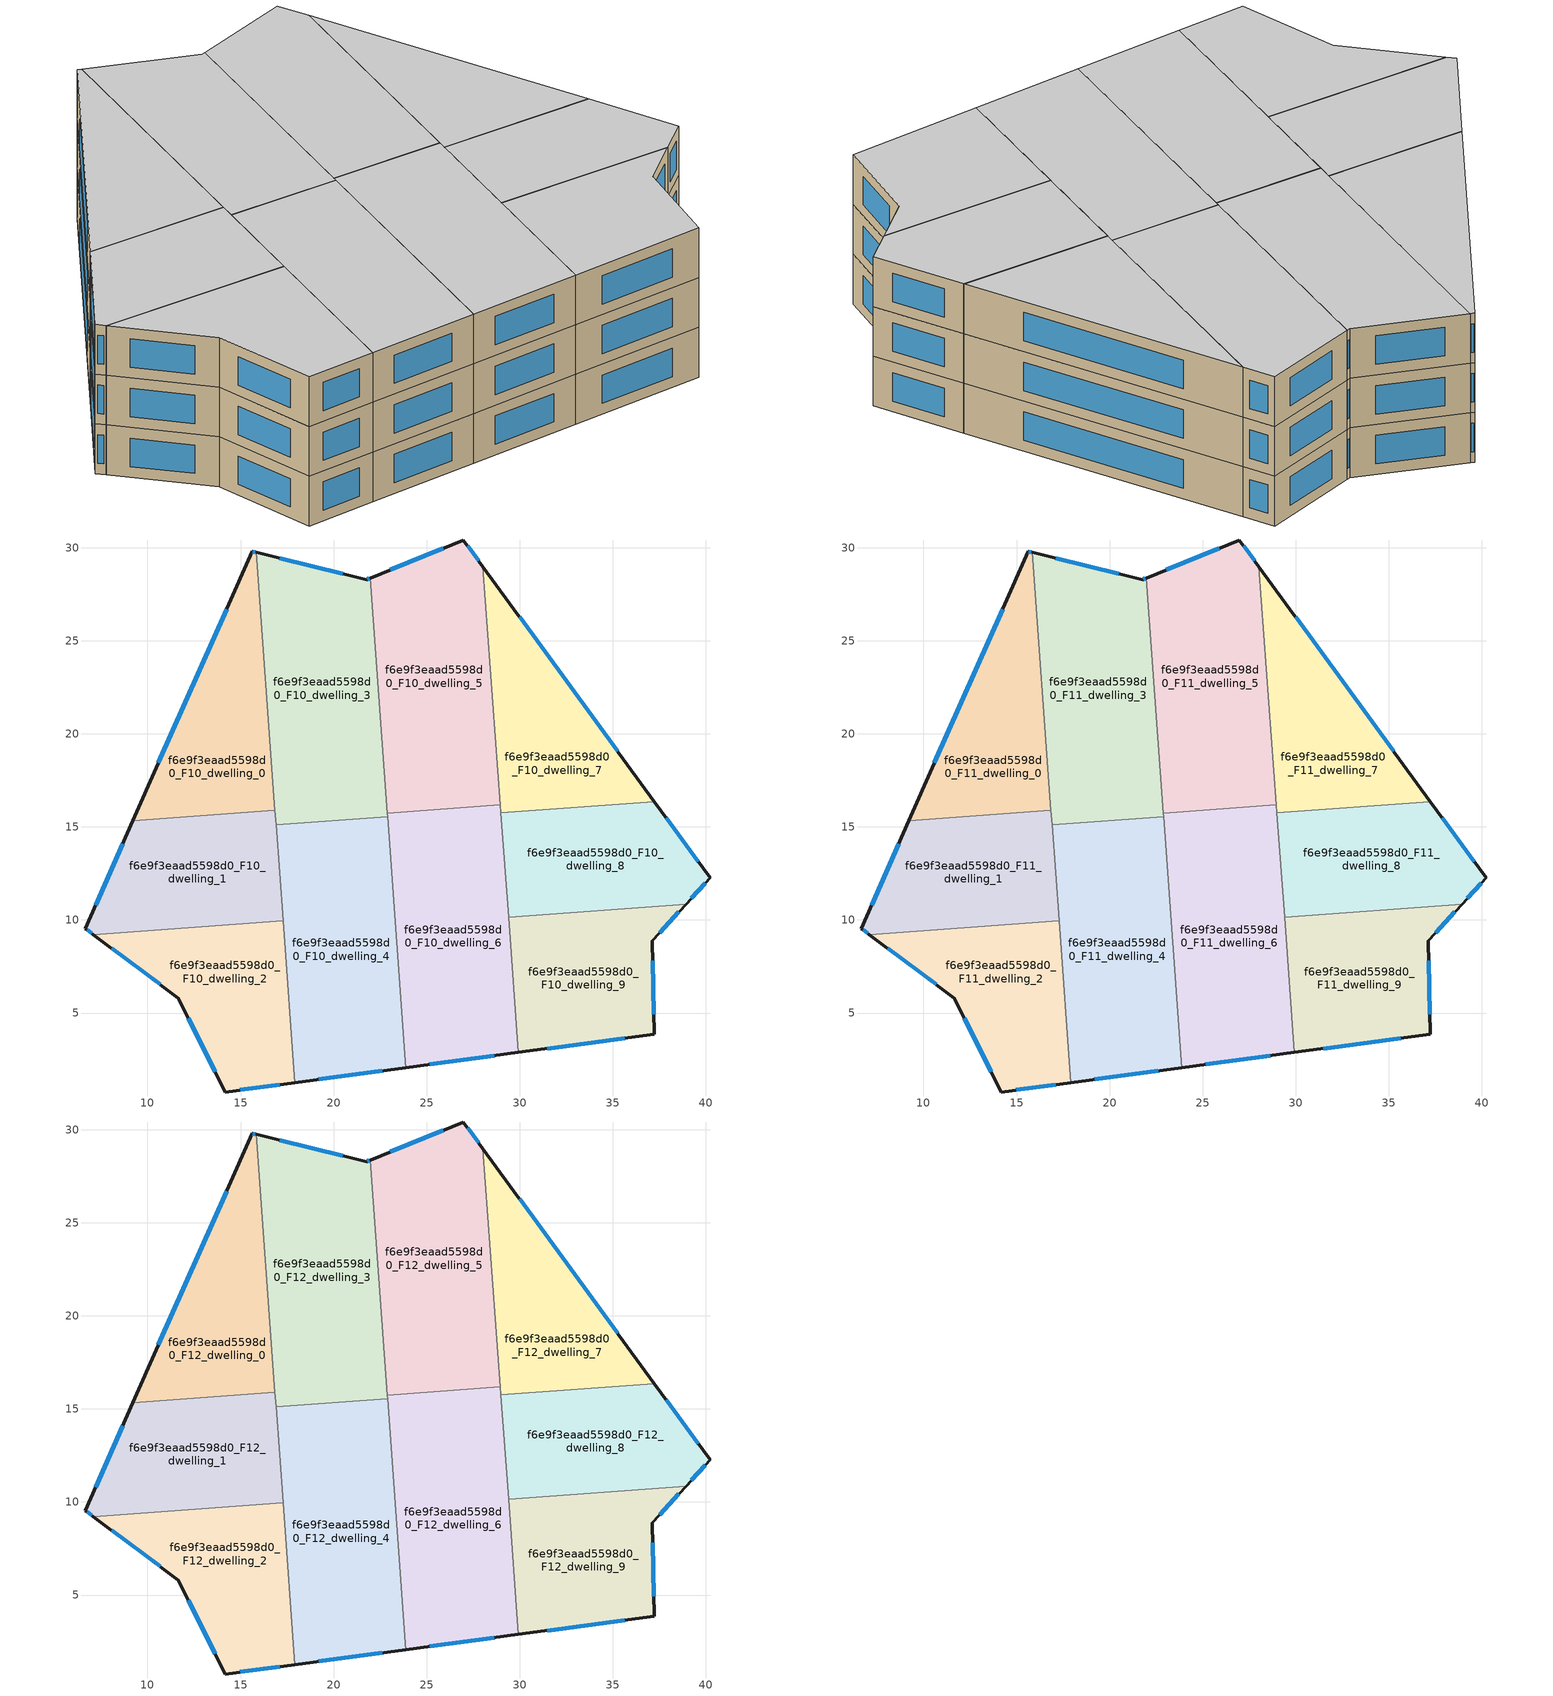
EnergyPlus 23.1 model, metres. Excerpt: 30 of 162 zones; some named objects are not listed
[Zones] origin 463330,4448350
f6e9f3eaad5598d0_F10_dwelling_0
 floor to f6e9f3eaad5598d0_F9_dwelling_0 (EU_floor_Construction): 15.84,29.75 16.85,15.9 9.22,15.34 15.62,29.81 z30
 wall outside (EU_wall_Construction): 15.84,29.75 15.62,29.81 9.22,15.34 z30:33
 wall to f6e9f3eaad5598d0_F10_dwelling_1 (EU_wall_Construction): 9.22,15.34 16.85,15.9 z30:33
 wall to f6e9f3eaad5598d0_F10_dwelling_3 (EU_wall_Construction): 16.85,15.9 15.84,29.75 z30:33
 window (EU_Window_Construction): 15.79,29.77 15.67,29.8 / 14.25,26.71 10.59,18.44 z30.64:32.36
f6e9f3eaad5598d0_F10_dwelling_1
 floor to f6e9f3eaad5598d0_F9_dwelling_1 (EU_floor_Construction): 16.85,15.9 17.28,9.96 7.1,9.21 6.66,9.54 9.22,15.34 z30
 wall outside (EU_wall_Construction): 9.22,15.34 6.66,9.54 7.1,9.21 z30:33
 wall to f6e9f3eaad5598d0_F10_dwelling_2 (EU_wall_Construction): 7.1,9.21 17.28,9.96 z30:33
 wall to f6e9f3eaad5598d0_F10_dwelling_4 (EU_wall_Construction): 17.28,9.96 16.91,15.11 z30:33
 wall to f6e9f3eaad5598d0_F10_dwelling_3 (EU_wall_Construction): 16.91,15.11 16.85,15.9 z30:33
 window (EU_Window_Construction): 8.67,14.1 7.21,10.78 / 6.75,9.47 7,9.28 z30.64:32.36
f6e9f3eaad5598d0_F10_dwelling_2
 floor to f6e9f3eaad5598d0_F9_dwelling_2 (EU_floor_Construction): 17.28,9.96 17.92,1.26 14.17,0.76 11.66,5.81 7.1,9.21 z30
 wall outside (EU_wall_Construction): 7.1,9.21 11.66,5.81 14.17,0.76 17.92,1.26 z30:33
 wall to f6e9f3eaad5598d0_F10_dwelling_4 (EU_wall_Construction): 17.92,1.26 17.29,9.96 z30:33
 window (EU_Window_Construction): 8.07,8.48 10.69,6.54 / 14.98,0.87 17.12,1.15 / 12.2,4.73 13.64,1.84 z30.64:32.36
f6e9f3eaad5598d0_F10_dwelling_3
 floor to f6e9f3eaad5598d0_F9_dwelling_3 (EU_floor_Construction): 21.96,28.37 22.9,15.55 16.91,15.11 15.84,29.75 21.78,28.29 z30
 wall outside (EU_wall_Construction): 21.96,28.37 21.78,28.29 15.84,29.75 z30:33
 wall to f6e9f3eaad5598d0_F10_dwelling_4 (EU_wall_Construction): 16.91,15.11 22.9,15.55 z30:33
 wall to f6e9f3eaad5598d0_F10_dwelling_5 (EU_wall_Construction): 22.89,15.74 21.96,28.37 z30:33
 wall to f6e9f3eaad5598d0_F10_dwelling_6 (EU_wall_Construction): 22.9,15.55 22.89,15.74 z30:33
 window (EU_Window_Construction): 20.5,28.6 17.11,29.44 / 21.92,28.35 21.82,28.31 z30.64:32.36
f6e9f3eaad5598d0_F10_dwelling_4
 floor to f6e9f3eaad5598d0_F9_dwelling_4 (EU_floor_Construction): 22.9,15.55 23.89,2.07 17.92,1.26 16.91,15.11 z30
 wall outside (EU_wall_Construction): 17.92,1.26 23.89,2.07 z30:33
 wall to f6e9f3eaad5598d0_F10_dwelling_6 (EU_wall_Construction): 23.89,2.07 22.9,15.55 z30:33
 window (EU_Window_Construction): 19.2,1.43 22.61,1.89 z30.64:32.36
f6e9f3eaad5598d0_F10_dwelling_5
 floor to f6e9f3eaad5598d0_F9_dwelling_5 (EU_floor_Construction): 28.02,28.99 28.96,16.18 22.89,15.74 21.96,28.37 26.98,30.42 z30
 wall outside (EU_wall_Construction): 28.02,28.99 26.98,30.42 21.96,28.37 z30:33
 wall to f6e9f3eaad5598d0_F10_dwelling_6 (EU_wall_Construction): 22.89,15.74 28.96,16.18 z30:33
 wall to f6e9f3eaad5598d0_F10_dwelling_7 (EU_wall_Construction): 28.96,16.18 28.02,28.99 z30:33
 window (EU_Window_Construction): 25.9,29.98 23.04,28.81 / 27.8,29.29 27.2,30.11 z30.64:32.36
f6e9f3eaad5598d0_F10_dwelling_6
 floor to f6e9f3eaad5598d0_F9_dwelling_6 (EU_floor_Construction): 28.96,16.18 29.93,2.88 23.89,2.07 22.89,15.74 z30
 wall outside (EU_wall_Construction): 23.89,2.07 29.93,2.88 z30:33
 wall to f6e9f3eaad5598d0_F10_dwelling_9 (EU_wall_Construction): 29.93,2.88 29.4,10.16 z30:33
 wall to f6e9f3eaad5598d0_F10_dwelling_8 (EU_wall_Construction): 29.4,10.16 28.99,15.76 z30:33
 wall to f6e9f3eaad5598d0_F10_dwelling_7 (EU_wall_Construction): 28.99,15.76 28.96,16.18 z30:33
 window (EU_Window_Construction): 25.18,2.24 28.64,2.71 z30.64:32.36
f6e9f3eaad5598d0_F10_dwelling_7
 floor to f6e9f3eaad5598d0_F9_dwelling_7 (EU_floor_Construction): 28.02,28.99 37.24,16.36 28.99,15.76 z30
 wall outside (EU_wall_Construction): 37.24,16.36 28.02,28.99 z30:33
 wall to f6e9f3eaad5598d0_F10_dwelling_8 (EU_wall_Construction): 28.99,15.76 37.24,16.36 z30:33
 window (EU_Window_Construction): 35.27,19.07 30,26.28 z30.64:32.36
f6e9f3eaad5598d0_F10_dwelling_8
 floor to f6e9f3eaad5598d0_F9_dwelling_8 (EU_floor_Construction): 37.24,16.36 40.24,12.26 38.94,10.85 29.4,10.16 28.99,15.76 z30
 wall outside (EU_wall_Construction): 38.94,10.85 40.24,12.26 37.24,16.36 z30:33
 wall to f6e9f3eaad5598d0_F10_dwelling_9 (EU_wall_Construction): 29.4,10.16 38.94,10.85 z30:33
 window (EU_Window_Construction): 39.6,13.14 37.89,15.48 / 39.22,11.16 39.96,11.96 z30.64:32.36
f6e9f3eaad5598d0_F10_dwelling_9
 floor to f6e9f3eaad5598d0_F9_dwelling_9 (EU_floor_Construction): 38.94,10.85 37.13,8.88 37.22,3.86 29.93,2.88 29.4,10.16 z30
 wall outside (EU_wall_Construction): 29.93,2.88 37.22,3.86 37.13,8.88 38.94,10.85 z30:33
 window (EU_Window_Construction): 37.52,9.3 38.56,10.43 / 37.2,4.94 37.15,7.81 / 31.49,3.09 35.66,3.65 z30.64:32.36
f6e9f3eaad5598d0_F11_dwelling_0
 floor to f6e9f3eaad5598d0_F10_dwelling_0 (EU_floor_Construction): 15.84,29.75 16.85,15.9 9.22,15.34 15.62,29.81 z33
 wall outside (EU_wall_Construction): 15.84,29.75 15.62,29.81 9.22,15.34 z33:36
 wall to f6e9f3eaad5598d0_F11_dwelling_1 (EU_wall_Construction): 9.22,15.34 16.85,15.9 z33:36
 wall to f6e9f3eaad5598d0_F11_dwelling_3 (EU_wall_Construction): 16.85,15.9 15.84,29.75 z33:36
 window (EU_Window_Construction): 15.79,29.77 15.67,29.8 / 14.25,26.71 10.59,18.44 z33.64:35.36
f6e9f3eaad5598d0_F11_dwelling_1
 floor to f6e9f3eaad5598d0_F10_dwelling_1 (EU_floor_Construction): 16.85,15.9 17.28,9.96 7.1,9.21 6.66,9.54 9.22,15.34 z33
 wall outside (EU_wall_Construction): 9.22,15.34 6.66,9.54 7.1,9.21 z33:36
 wall to f6e9f3eaad5598d0_F11_dwelling_2 (EU_wall_Construction): 7.1,9.21 17.28,9.96 z33:36
 wall to f6e9f3eaad5598d0_F11_dwelling_4 (EU_wall_Construction): 17.28,9.96 16.91,15.11 z33:36
 wall to f6e9f3eaad5598d0_F11_dwelling_3 (EU_wall_Construction): 16.91,15.11 16.85,15.9 z33:36
 window (EU_Window_Construction): 8.67,14.1 7.21,10.78 / 6.75,9.47 7,9.28 z33.64:35.36
f6e9f3eaad5598d0_F11_dwelling_2
 floor to f6e9f3eaad5598d0_F10_dwelling_2 (EU_floor_Construction): 17.28,9.96 17.92,1.26 14.17,0.76 11.66,5.81 7.1,9.21 z33
 wall outside (EU_wall_Construction): 7.1,9.21 11.66,5.81 14.17,0.76 17.92,1.26 z33:36
 wall to f6e9f3eaad5598d0_F11_dwelling_4 (EU_wall_Construction): 17.92,1.26 17.29,9.96 z33:36
 window (EU_Window_Construction): 8.07,8.48 10.69,6.54 / 14.98,0.87 17.12,1.15 / 12.2,4.73 13.64,1.84 z33.64:35.36
f6e9f3eaad5598d0_F11_dwelling_3
 floor to f6e9f3eaad5598d0_F10_dwelling_3 (EU_floor_Construction): 21.96,28.37 22.9,15.55 16.91,15.11 15.84,29.75 21.78,28.29 z33
 wall outside (EU_wall_Construction): 21.96,28.37 21.78,28.29 15.84,29.75 z33:36
 wall to f6e9f3eaad5598d0_F11_dwelling_4 (EU_wall_Construction): 16.91,15.11 22.9,15.55 z33:36
 wall to f6e9f3eaad5598d0_F11_dwelling_5 (EU_wall_Construction): 22.89,15.74 21.96,28.37 z33:36
 wall to f6e9f3eaad5598d0_F11_dwelling_6 (EU_wall_Construction): 22.9,15.55 22.89,15.74 z33:36
 window (EU_Window_Construction): 20.5,28.6 17.11,29.44 / 21.92,28.35 21.82,28.31 z33.64:35.36
f6e9f3eaad5598d0_F11_dwelling_4
 floor to f6e9f3eaad5598d0_F10_dwelling_4 (EU_floor_Construction): 22.9,15.55 23.89,2.07 17.92,1.26 16.91,15.11 z33
 wall outside (EU_wall_Construction): 17.92,1.26 23.89,2.07 z33:36
 wall to f6e9f3eaad5598d0_F11_dwelling_6 (EU_wall_Construction): 23.89,2.07 22.9,15.55 z33:36
 window (EU_Window_Construction): 19.2,1.43 22.61,1.89 z33.64:35.36
f6e9f3eaad5598d0_F11_dwelling_5
 floor to f6e9f3eaad5598d0_F10_dwelling_5 (EU_floor_Construction): 28.02,28.99 28.96,16.18 22.89,15.74 21.96,28.37 26.98,30.42 z33
 wall outside (EU_wall_Construction): 28.02,28.99 26.98,30.42 21.96,28.37 z33:36
 wall to f6e9f3eaad5598d0_F11_dwelling_6 (EU_wall_Construction): 22.89,15.74 28.96,16.18 z33:36
 wall to f6e9f3eaad5598d0_F11_dwelling_7 (EU_wall_Construction): 28.96,16.18 28.02,28.99 z33:36
 window (EU_Window_Construction): 25.9,29.98 23.04,28.81 / 27.8,29.29 27.2,30.11 z33.64:35.36
f6e9f3eaad5598d0_F11_dwelling_6
 floor to f6e9f3eaad5598d0_F10_dwelling_6 (EU_floor_Construction): 28.96,16.18 29.93,2.88 23.89,2.07 22.89,15.74 z33
 wall outside (EU_wall_Construction): 23.89,2.07 29.93,2.88 z33:36
 wall to f6e9f3eaad5598d0_F11_dwelling_9 (EU_wall_Construction): 29.93,2.88 29.4,10.16 z33:36
 wall to f6e9f3eaad5598d0_F11_dwelling_8 (EU_wall_Construction): 29.4,10.16 28.99,15.76 z33:36
 wall to f6e9f3eaad5598d0_F11_dwelling_7 (EU_wall_Construction): 28.99,15.76 28.96,16.18 z33:36
 window (EU_Window_Construction): 25.18,2.24 28.64,2.71 z33.64:35.36
f6e9f3eaad5598d0_F11_dwelling_7
 floor to f6e9f3eaad5598d0_F10_dwelling_7 (EU_floor_Construction): 28.02,28.99 37.24,16.36 28.99,15.76 z33
 wall outside (EU_wall_Construction): 37.24,16.36 28.02,28.99 z33:36
 wall to f6e9f3eaad5598d0_F11_dwelling_8 (EU_wall_Construction): 28.99,15.76 37.24,16.36 z33:36
 window (EU_Window_Construction): 35.27,19.07 30,26.28 z33.64:35.36
f6e9f3eaad5598d0_F11_dwelling_8
 floor to f6e9f3eaad5598d0_F10_dwelling_8 (EU_floor_Construction): 37.24,16.36 40.24,12.26 38.94,10.85 29.4,10.16 28.99,15.76 z33
 wall outside (EU_wall_Construction): 38.94,10.85 40.24,12.26 37.24,16.36 z33:36
 wall to f6e9f3eaad5598d0_F11_dwelling_9 (EU_wall_Construction): 29.4,10.16 38.94,10.85 z33:36
 window (EU_Window_Construction): 39.6,13.14 37.89,15.48 / 39.22,11.16 39.96,11.96 z33.64:35.36
f6e9f3eaad5598d0_F11_dwelling_9
 floor to f6e9f3eaad5598d0_F10_dwelling_9 (EU_floor_Construction): 38.94,10.85 37.13,8.88 37.22,3.86 29.93,2.88 29.4,10.16 z33
 wall outside (EU_wall_Construction): 29.93,2.88 37.22,3.86 37.13,8.88 38.94,10.85 z33:36
 window (EU_Window_Construction): 37.52,9.3 38.56,10.43 / 37.2,4.94 37.15,7.81 / 31.49,3.09 35.66,3.65 z33.64:35.36
f6e9f3eaad5598d0_F12_dwelling_0
 floor to f6e9f3eaad5598d0_F11_dwelling_0 (EU_floor_Construction): 15.84,29.75 16.85,15.9 9.22,15.34 15.62,29.81 z36
 wall outside (EU_wall_Construction): 15.84,29.75 15.62,29.81 9.22,15.34 z36:39
 wall to f6e9f3eaad5598d0_F12_dwelling_1 (EU_wall_Construction): 9.22,15.34 16.85,15.9 z36:39
 wall to f6e9f3eaad5598d0_F12_dwelling_3 (EU_wall_Construction): 16.85,15.9 15.84,29.75 z36:39
 window (EU_Window_Construction): 15.79,29.77 15.67,29.8 / 14.25,26.71 10.59,18.44 z36.64:38.36
 ceiling to f6e9f3eaad5598d0_F13_dwelling_0 (EU_floor_Construction): 16.85,15.9 15.84,29.75 15.62,29.81 9.22,15.34 z39
f6e9f3eaad5598d0_F12_dwelling_1
 floor to f6e9f3eaad5598d0_F11_dwelling_1 (EU_floor_Construction): 16.85,15.9 17.28,9.96 7.1,9.21 6.66,9.54 9.22,15.34 z36
 wall outside (EU_wall_Construction): 9.22,15.34 6.66,9.54 7.1,9.21 z36:39
 wall to f6e9f3eaad5598d0_F12_dwelling_2 (EU_wall_Construction): 7.1,9.21 17.28,9.96 z36:39
 wall to f6e9f3eaad5598d0_F12_dwelling_4 (EU_wall_Construction): 17.28,9.96 16.91,15.11 z36:39
 wall to f6e9f3eaad5598d0_F12_dwelling_3 (EU_wall_Construction): 16.91,15.11 16.85,15.9 z36:39
 window (EU_Window_Construction): 8.67,14.1 7.21,10.78 / 6.75,9.47 7,9.28 z36.64:38.36
 ceiling to f6e9f3eaad5598d0_F13_dwelling_1 (EU_floor_Construction): 17.28,9.96 16.85,15.9 9.22,15.34 6.66,9.54 7.1,9.21 z39
f6e9f3eaad5598d0_F12_dwelling_2
 floor to f6e9f3eaad5598d0_F11_dwelling_2 (EU_floor_Construction): 17.28,9.96 17.92,1.26 14.17,0.76 11.66,5.81 7.1,9.21 z36
 wall outside (EU_wall_Construction): 7.1,9.21 11.66,5.81 14.17,0.76 17.92,1.26 z36:39
 wall to f6e9f3eaad5598d0_F12_dwelling_4 (EU_wall_Construction): 17.92,1.26 17.29,9.96 z36:39
 window (EU_Window_Construction): 8.07,8.48 10.69,6.54 / 14.98,0.87 17.12,1.15 / 12.2,4.73 13.64,1.84 z36.64:38.36
 ceiling to f6e9f3eaad5598d0_F13_dwelling_2 (EU_floor_Construction): 17.92,1.26 17.28,9.96 7.1,9.21 11.66,5.81 14.17,0.76 z39
f6e9f3eaad5598d0_F12_dwelling_3
 floor to f6e9f3eaad5598d0_F11_dwelling_3 (EU_floor_Construction): 21.96,28.37 22.9,15.55 16.91,15.11 15.84,29.75 21.78,28.29 z36
 wall outside (EU_wall_Construction): 21.96,28.37 21.78,28.29 15.84,29.75 z36:39
 wall to f6e9f3eaad5598d0_F12_dwelling_4 (EU_wall_Construction): 16.91,15.11 22.9,15.55 z36:39
 wall to f6e9f3eaad5598d0_F12_dwelling_5 (EU_wall_Construction): 22.89,15.74 21.96,28.37 z36:39
 wall to f6e9f3eaad5598d0_F12_dwelling_6 (EU_wall_Construction): 22.9,15.55 22.89,15.74 z36:39
 window (EU_Window_Construction): 20.5,28.6 17.11,29.44 / 21.92,28.35 21.82,28.31 z36.64:38.36
 ceiling to f6e9f3eaad5598d0_F13_dwelling_3 (EU_floor_Construction): 22.9,15.55 21.96,28.37 21.78,28.29 15.84,29.75 16.91,15.11 z39
f6e9f3eaad5598d0_F12_dwelling_4
 floor to f6e9f3eaad5598d0_F11_dwelling_4 (EU_floor_Construction): 22.9,15.55 23.89,2.07 17.92,1.26 16.91,15.11 z36
 wall outside (EU_wall_Construction): 17.92,1.26 23.89,2.07 z36:39
 wall to f6e9f3eaad5598d0_F12_dwelling_6 (EU_wall_Construction): 23.89,2.07 22.9,15.55 z36:39
 window (EU_Window_Construction): 19.2,1.43 22.61,1.89 z36.64:38.36
 ceiling to f6e9f3eaad5598d0_F13_dwelling_4 (EU_floor_Construction): 23.89,2.07 22.9,15.55 16.91,15.11 17.92,1.26 z39
f6e9f3eaad5598d0_F12_dwelling_5
 floor to f6e9f3eaad5598d0_F11_dwelling_5 (EU_floor_Construction): 28.02,28.99 28.96,16.18 22.89,15.74 21.96,28.37 26.98,30.42 z36
 wall outside (EU_wall_Construction): 28.02,28.99 26.98,30.42 21.96,28.37 z36:39
 wall to f6e9f3eaad5598d0_F12_dwelling_6 (EU_wall_Construction): 22.89,15.74 28.96,16.18 z36:39
 wall to f6e9f3eaad5598d0_F12_dwelling_7 (EU_wall_Construction): 28.96,16.18 28.02,28.99 z36:39
 window (EU_Window_Construction): 25.9,29.98 23.04,28.81 / 27.8,29.29 27.2,30.11 z36.64:38.36
 ceiling to f6e9f3eaad5598d0_F13_dwelling_5 (EU_floor_Construction): 28.96,16.18 28.02,28.99 26.98,30.42 21.96,28.37 22.89,15.74 z39
f6e9f3eaad5598d0_F12_dwelling_6
 floor to f6e9f3eaad5598d0_F11_dwelling_6 (EU_floor_Construction): 28.96,16.18 29.93,2.88 23.89,2.07 22.89,15.74 z36
 wall outside (EU_wall_Construction): 23.89,2.07 29.93,2.88 z36:39
 wall to f6e9f3eaad5598d0_F12_dwelling_9 (EU_wall_Construction): 29.93,2.88 29.4,10.16 z36:39
 wall to f6e9f3eaad5598d0_F12_dwelling_8 (EU_wall_Construction): 29.4,10.16 28.99,15.76 z36:39
 wall to f6e9f3eaad5598d0_F12_dwelling_7 (EU_wall_Construction): 28.99,15.76 28.96,16.18 z36:39
 window (EU_Window_Construction): 25.18,2.24 28.64,2.71 z36.64:38.36
 ceiling to f6e9f3eaad5598d0_F13_dwelling_6 (EU_floor_Construction): 29.93,2.88 28.96,16.18 22.89,15.74 23.89,2.07 z39
f6e9f3eaad5598d0_F12_dwelling_7
 floor to f6e9f3eaad5598d0_F11_dwelling_7 (EU_floor_Construction): 28.02,28.99 37.24,16.36 28.99,15.76 z36
 wall outside (EU_wall_Construction): 37.24,16.36 28.02,28.99 z36:39
 wall to f6e9f3eaad5598d0_F12_dwelling_8 (EU_wall_Construction): 28.99,15.76 37.24,16.36 z36:39
 window (EU_Window_Construction): 35.27,19.07 30,26.28 z36.64:38.36
 ceiling to f6e9f3eaad5598d0_F13_dwelling_7 (EU_floor_Construction): 37.24,16.36 28.02,28.99 28.99,15.76 z39
f6e9f3eaad5598d0_F12_dwelling_8
 floor to f6e9f3eaad5598d0_F11_dwelling_8 (EU_floor_Construction): 37.24,16.36 40.24,12.26 38.94,10.85 29.4,10.16 28.99,15.76 z36
 wall outside (EU_wall_Construction): 38.94,10.85 40.24,12.26 37.24,16.36 z36:39
 wall to f6e9f3eaad5598d0_F12_dwelling_9 (EU_wall_Construction): 29.4,10.16 38.94,10.85 z36:39
 window (EU_Window_Construction): 39.6,13.14 37.89,15.48 / 39.22,11.16 39.96,11.96 z36.64:38.36
 ceiling to f6e9f3eaad5598d0_F13_dwelling_8 (EU_floor_Construction): 38.94,10.85 40.24,12.26 37.24,16.36 28.99,15.76 29.4,10.16 z39
f6e9f3eaad5598d0_F12_dwelling_9
 floor to f6e9f3eaad5598d0_F11_dwelling_9 (EU_floor_Construction): 38.94,10.85 37.13,8.88 37.22,3.86 29.93,2.88 29.4,10.16 z36
 wall outside (EU_wall_Construction): 29.93,2.88 37.22,3.86 37.13,8.88 38.94,10.85 z36:39
 window (EU_Window_Construction): 37.52,9.3 38.56,10.43 / 37.2,4.94 37.15,7.81 / 31.49,3.09 35.66,3.65 z36.64:38.36
 ceiling to f6e9f3eaad5598d0_F13_dwelling_9 (EU_floor_Construction): 37.22,3.86 37.13,8.88 38.94,10.85 29.4,10.16 29.93,2.88 z39
[Building]
EU S2 Campaign: North Axis=0; Terrain=City; Solar Distribution=FullExterior
[Site:Location]
Yerevan-Zvartnots.Intl.AP: Latitude=40.15; Longitude=44.383; Time Zone=4; Elevation=854
[SizingPeriod:WeatherFileDays]
AnnualSizingPeriod: Begin Month=1; Begin Day of Month=1; End Month=12; End Day of Month=31; Day of Week for Start Day=Monday; Use Weather File Daylight Saving Period=No; Use Weather File Rain and Snow Indicators=No
[MATERIAL]
EU_InternalMass_Material: Roughness=MediumRough; Thickness=0.1; Conductivity=1; Density=1800; Specific Heat=900; Thermal Absorptance=0.9; Solar Absorptance=0.7; Visible Absorptance=0.7
[MATERIAL:NOMASS] Roughness=MediumRough; Thermal Absorptance=0.9; Solar Absorptance=0.7; Visible Absorptance=0.7
Name | Thermal Resistance
EU_wall_NoMass | 1.05043
EU_floor_NoMass | 0.478065
[WINDOWMATERIAL:SIMPLEGLAZINGSYSTEM]
EU_Window_SimpleGlazing: UFactor=2.5566; Solar Heat Gain Coefficient=0.75; Visible Transmittance=0.75
[CONSTRUCTION]
EU_wall_Construction: EU_wall_NoMass
EU_floor_Construction: EU_floor_NoMass
EU_Window_Construction: EU_Window_SimpleGlazing
EU_InternalMass_Construction: EU_InternalMass_Material
[ZONE] Type=1; Multiplier=1; Ceiling Height=autocalculate; Floor Area=autocalculate; Part of Total Floor Area=Yes
Name | Volume
f6e9f3eaad5598d0_F10_dwelling_0; f6e9f3eaad5598d0_F11_dwelling_0; f6e9f3eaad5598d0_F12_dwelling_0 | 164.689
f6e9f3eaad5598d0_F10_dwelling_1; f6e9f3eaad5598d0_F11_dwelling_1; f6e9f3eaad5598d0_F12_dwelling_1 | 164.691
f6e9f3eaad5598d0_F10_dwelling_2; f6e9f3eaad5598d0_F11_dwelling_2; f6e9f3eaad5598d0_F12_dwelling_2 | 164.676
f6e9f3eaad5598d0_F10_dwelling_3; f6e9f3eaad5598d0_F11_dwelling_3; f6e9f3eaad5598d0_F12_dwelling_3 | 246.976
f6e9f3eaad5598d0_F10_dwelling_4; f6e9f3eaad5598d0_F11_dwelling_4; f6e9f3eaad5598d0_F12_dwelling_4 | 246.991
f6e9f3eaad5598d0_F10_dwelling_5; f6e9f3eaad5598d0_F11_dwelling_5; f6e9f3eaad5598d0_F12_dwelling_5 | 246.999
f6e9f3eaad5598d0_F10_dwelling_6; f6e9f3eaad5598d0_F11_dwelling_6; f6e9f3eaad5598d0_F12_dwelling_6 | 247.009
f6e9f3eaad5598d0_F10_dwelling_7; f6e9f3eaad5598d0_F11_dwelling_7; f6e9f3eaad5598d0_F12_dwelling_7 | 164.665
f6e9f3eaad5598d0_F10_dwelling_8; f6e9f3eaad5598d0_F11_dwelling_8; f6e9f3eaad5598d0_F12_dwelling_8 | 164.65
f6e9f3eaad5598d0_F10_dwelling_9; f6e9f3eaad5598d0_F11_dwelling_9; f6e9f3eaad5598d0_F12_dwelling_9 | 164.682
[INTERNALMASS] Construction=EU_InternalMass_Construction
Name | Zone or ZoneList | Surface Area
f6e9f3eaad5598d0_F10_dwelling_0_EU_InternalMass | f6e9f3eaad5598d0_F10_dwelling_0 | 54.8966
f6e9f3eaad5598d0_F10_dwelling_1_EU_InternalMass | f6e9f3eaad5598d0_F10_dwelling_1 | 54.8971
f6e9f3eaad5598d0_F10_dwelling_2_EU_InternalMass | f6e9f3eaad5598d0_F10_dwelling_2 | 54.892
f6e9f3eaad5598d0_F10_dwelling_3_EU_InternalMass | f6e9f3eaad5598d0_F10_dwelling_3 | 82.3252
f6e9f3eaad5598d0_F10_dwelling_4_EU_InternalMass | f6e9f3eaad5598d0_F10_dwelling_4 | 82.3302
f6e9f3eaad5598d0_F10_dwelling_5_EU_InternalMass | f6e9f3eaad5598d0_F10_dwelling_5 | 82.333
f6e9f3eaad5598d0_F10_dwelling_6_EU_InternalMass | f6e9f3eaad5598d0_F10_dwelling_6 | 82.3361
f6e9f3eaad5598d0_F10_dwelling_7_EU_InternalMass | f6e9f3eaad5598d0_F10_dwelling_7 | 54.8881
f6e9f3eaad5598d0_F10_dwelling_8_EU_InternalMass | f6e9f3eaad5598d0_F10_dwelling_8 | 54.8835
f6e9f3eaad5598d0_F10_dwelling_9_EU_InternalMass | f6e9f3eaad5598d0_F10_dwelling_9 | 54.8941
f6e9f3eaad5598d0_F11_dwelling_0_EU_InternalMass | f6e9f3eaad5598d0_F11_dwelling_0 | 54.8966
f6e9f3eaad5598d0_F11_dwelling_1_EU_InternalMass | f6e9f3eaad5598d0_F11_dwelling_1 | 54.8971
f6e9f3eaad5598d0_F11_dwelling_2_EU_InternalMass | f6e9f3eaad5598d0_F11_dwelling_2 | 54.892
f6e9f3eaad5598d0_F11_dwelling_3_EU_InternalMass | f6e9f3eaad5598d0_F11_dwelling_3 | 82.3252
f6e9f3eaad5598d0_F11_dwelling_4_EU_InternalMass | f6e9f3eaad5598d0_F11_dwelling_4 | 82.3302
f6e9f3eaad5598d0_F11_dwelling_5_EU_InternalMass | f6e9f3eaad5598d0_F11_dwelling_5 | 82.333
f6e9f3eaad5598d0_F11_dwelling_6_EU_InternalMass | f6e9f3eaad5598d0_F11_dwelling_6 | 82.3361
f6e9f3eaad5598d0_F11_dwelling_7_EU_InternalMass | f6e9f3eaad5598d0_F11_dwelling_7 | 54.8881
f6e9f3eaad5598d0_F11_dwelling_8_EU_InternalMass | f6e9f3eaad5598d0_F11_dwelling_8 | 54.8835
f6e9f3eaad5598d0_F11_dwelling_9_EU_InternalMass | f6e9f3eaad5598d0_F11_dwelling_9 | 54.8941
f6e9f3eaad5598d0_F12_dwelling_0_EU_InternalMass | f6e9f3eaad5598d0_F12_dwelling_0 | 54.8966
f6e9f3eaad5598d0_F12_dwelling_1_EU_InternalMass | f6e9f3eaad5598d0_F12_dwelling_1 | 54.8971
f6e9f3eaad5598d0_F12_dwelling_2_EU_InternalMass | f6e9f3eaad5598d0_F12_dwelling_2 | 54.892
f6e9f3eaad5598d0_F12_dwelling_3_EU_InternalMass | f6e9f3eaad5598d0_F12_dwelling_3 | 82.3252
f6e9f3eaad5598d0_F12_dwelling_4_EU_InternalMass | f6e9f3eaad5598d0_F12_dwelling_4 | 82.3302
f6e9f3eaad5598d0_F12_dwelling_5_EU_InternalMass | f6e9f3eaad5598d0_F12_dwelling_5 | 82.333
f6e9f3eaad5598d0_F12_dwelling_6_EU_InternalMass | f6e9f3eaad5598d0_F12_dwelling_6 | 82.3361
f6e9f3eaad5598d0_F12_dwelling_7_EU_InternalMass | f6e9f3eaad5598d0_F12_dwelling_7 | 54.8881
f6e9f3eaad5598d0_F12_dwelling_8_EU_InternalMass | f6e9f3eaad5598d0_F12_dwelling_8 | 54.8835
f6e9f3eaad5598d0_F12_dwelling_9_EU_InternalMass | f6e9f3eaad5598d0_F12_dwelling_9 | 54.8941
[OTHEREQUIPMENT] Fuel Type=Electricity; Design Level Calculation Method=Watts/Area; Power per Zone Floor Area=1; Fraction Latent=0; Fraction Radiant=0; Fraction Lost=0; Carbon Dioxide Generation Rate=0; EndUse Subcategory=EU_Step8_InternalGains
Name | Zone or ZoneList or Space or SpaceList | Schedule
EU_Step8_InternalGain_f6e9f3eaad5598d0_F10_dwelling_0_f000 | f6e9f3eaad5598d0_F10_dwelling_0 | EU_Step8_GainSchedule_f6e9f3eaad5598d0_F10_dwelling_0_f000
EU_Step8_InternalGain_f6e9f3eaad5598d0_F10_dwelling_1_f000 | f6e9f3eaad5598d0_F10_dwelling_1 | EU_Step8_GainSchedule_f6e9f3eaad5598d0_F10_dwelling_1_f000
EU_Step8_InternalGain_f6e9f3eaad5598d0_F10_dwelling_2_f000 | f6e9f3eaad5598d0_F10_dwelling_2 | EU_Step8_GainSchedule_f6e9f3eaad5598d0_F10_dwelling_2_f000
EU_Step8_InternalGain_f6e9f3eaad5598d0_F10_dwelling_3_f000 | f6e9f3eaad5598d0_F10_dwelling_3 | EU_Step8_GainSchedule_f6e9f3eaad5598d0_F10_dwelling_3_f000
EU_Step8_InternalGain_f6e9f3eaad5598d0_F10_dwelling_4_f000 | f6e9f3eaad5598d0_F10_dwelling_4 | EU_Step8_GainSchedule_f6e9f3eaad5598d0_F10_dwelling_4_f000
EU_Step8_InternalGain_f6e9f3eaad5598d0_F10_dwelling_5_f000 | f6e9f3eaad5598d0_F10_dwelling_5 | EU_Step8_GainSchedule_f6e9f3eaad5598d0_F10_dwelling_5_f000
EU_Step8_InternalGain_f6e9f3eaad5598d0_F10_dwelling_6_f000 | f6e9f3eaad5598d0_F10_dwelling_6 | EU_Step8_GainSchedule_f6e9f3eaad5598d0_F10_dwelling_6_f000
EU_Step8_InternalGain_f6e9f3eaad5598d0_F10_dwelling_7_f000 | f6e9f3eaad5598d0_F10_dwelling_7 | EU_Step8_GainSchedule_f6e9f3eaad5598d0_F10_dwelling_7_f000
EU_Step8_InternalGain_f6e9f3eaad5598d0_F10_dwelling_8_f000 | f6e9f3eaad5598d0_F10_dwelling_8 | EU_Step8_GainSchedule_f6e9f3eaad5598d0_F10_dwelling_8_f000
EU_Step8_InternalGain_f6e9f3eaad5598d0_F10_dwelling_9_f000 | f6e9f3eaad5598d0_F10_dwelling_9 | EU_Step8_GainSchedule_f6e9f3eaad5598d0_F10_dwelling_9_f000
EU_Step8_InternalGain_f6e9f3eaad5598d0_F11_dwelling_0_f000 | f6e9f3eaad5598d0_F11_dwelling_0 | EU_Step8_GainSchedule_f6e9f3eaad5598d0_F11_dwelling_0_f000
EU_Step8_InternalGain_f6e9f3eaad5598d0_F11_dwelling_1_f000 | f6e9f3eaad5598d0_F11_dwelling_1 | EU_Step8_GainSchedule_f6e9f3eaad5598d0_F11_dwelling_1_f000
EU_Step8_InternalGain_f6e9f3eaad5598d0_F11_dwelling_2_f000 | f6e9f3eaad5598d0_F11_dwelling_2 | EU_Step8_GainSchedule_f6e9f3eaad5598d0_F11_dwelling_2_f000
EU_Step8_InternalGain_f6e9f3eaad5598d0_F11_dwelling_3_f000 | f6e9f3eaad5598d0_F11_dwelling_3 | EU_Step8_GainSchedule_f6e9f3eaad5598d0_F11_dwelling_3_f000
EU_Step8_InternalGain_f6e9f3eaad5598d0_F11_dwelling_4_f000 | f6e9f3eaad5598d0_F11_dwelling_4 | EU_Step8_GainSchedule_f6e9f3eaad5598d0_F11_dwelling_4_f000
EU_Step8_InternalGain_f6e9f3eaad5598d0_F11_dwelling_5_f000 | f6e9f3eaad5598d0_F11_dwelling_5 | EU_Step8_GainSchedule_f6e9f3eaad5598d0_F11_dwelling_5_f000
EU_Step8_InternalGain_f6e9f3eaad5598d0_F11_dwelling_6_f000 | f6e9f3eaad5598d0_F11_dwelling_6 | EU_Step8_GainSchedule_f6e9f3eaad5598d0_F11_dwelling_6_f000
EU_Step8_InternalGain_f6e9f3eaad5598d0_F11_dwelling_7_f000 | f6e9f3eaad5598d0_F11_dwelling_7 | EU_Step8_GainSchedule_f6e9f3eaad5598d0_F11_dwelling_7_f000
EU_Step8_InternalGain_f6e9f3eaad5598d0_F11_dwelling_8_f000 | f6e9f3eaad5598d0_F11_dwelling_8 | EU_Step8_GainSchedule_f6e9f3eaad5598d0_F11_dwelling_8_f000
EU_Step8_InternalGain_f6e9f3eaad5598d0_F11_dwelling_9_f000 | f6e9f3eaad5598d0_F11_dwelling_9 | EU_Step8_GainSchedule_f6e9f3eaad5598d0_F11_dwelling_9_f000
EU_Step8_InternalGain_f6e9f3eaad5598d0_F12_dwelling_0_f000 | f6e9f3eaad5598d0_F12_dwelling_0 | EU_Step8_GainSchedule_f6e9f3eaad5598d0_F12_dwelling_0_f000
EU_Step8_InternalGain_f6e9f3eaad5598d0_F12_dwelling_1_f000 | f6e9f3eaad5598d0_F12_dwelling_1 | EU_Step8_GainSchedule_f6e9f3eaad5598d0_F12_dwelling_1_f000
EU_Step8_InternalGain_f6e9f3eaad5598d0_F12_dwelling_2_f000 | f6e9f3eaad5598d0_F12_dwelling_2 | EU_Step8_GainSchedule_f6e9f3eaad5598d0_F12_dwelling_2_f000
EU_Step8_InternalGain_f6e9f3eaad5598d0_F12_dwelling_3_f000 | f6e9f3eaad5598d0_F12_dwelling_3 | EU_Step8_GainSchedule_f6e9f3eaad5598d0_F12_dwelling_3_f000
EU_Step8_InternalGain_f6e9f3eaad5598d0_F12_dwelling_4_f000 | f6e9f3eaad5598d0_F12_dwelling_4 | EU_Step8_GainSchedule_f6e9f3eaad5598d0_F12_dwelling_4_f000
EU_Step8_InternalGain_f6e9f3eaad5598d0_F12_dwelling_5_f000 | f6e9f3eaad5598d0_F12_dwelling_5 | EU_Step8_GainSchedule_f6e9f3eaad5598d0_F12_dwelling_5_f000
EU_Step8_InternalGain_f6e9f3eaad5598d0_F12_dwelling_6_f000 | f6e9f3eaad5598d0_F12_dwelling_6 | EU_Step8_GainSchedule_f6e9f3eaad5598d0_F12_dwelling_6_f000
EU_Step8_InternalGain_f6e9f3eaad5598d0_F12_dwelling_7_f000 | f6e9f3eaad5598d0_F12_dwelling_7 | EU_Step8_GainSchedule_f6e9f3eaad5598d0_F12_dwelling_7_f000
EU_Step8_InternalGain_f6e9f3eaad5598d0_F12_dwelling_8_f000 | f6e9f3eaad5598d0_F12_dwelling_8 | EU_Step8_GainSchedule_f6e9f3eaad5598d0_F12_dwelling_8_f000
EU_Step8_InternalGain_f6e9f3eaad5598d0_F12_dwelling_9_f000 | f6e9f3eaad5598d0_F12_dwelling_9 | EU_Step8_GainSchedule_f6e9f3eaad5598d0_F12_dwelling_9_f000
[ZONEVENTILATION:DESIGNFLOWRATE] Schedule=EU_AlwaysOn; Design Flow Rate Calculation Method=AirChanges/Hour; Air Changes per Hour=0.557805; Ventilation Type=Natural; Fan Pressure Rise=0; Fan Total Efficiency=1; Constant Term Coefficient=1; Temperature Term Coefficient=0; Velocity Term Coefficient=0; Velocity Squared Term Coefficient=0; Minimum Indoor Temperature=-100; Maximum Indoor Temperature=100; Delta Temperature=-100; Minimum Outdoor Temperature=-100; Maximum Outdoor Temperature=100; Maximum Wind Speed=40
Name | Zone or ZoneList or Space or SpaceList
EU_ConstantAir_f6e9f3eaad5598d0_F10_dwelling_0 | f6e9f3eaad5598d0_F10_dwelling_0
EU_ConstantAir_f6e9f3eaad5598d0_F10_dwelling_1 | f6e9f3eaad5598d0_F10_dwelling_1
EU_ConstantAir_f6e9f3eaad5598d0_F10_dwelling_2 | f6e9f3eaad5598d0_F10_dwelling_2
EU_ConstantAir_f6e9f3eaad5598d0_F10_dwelling_3 | f6e9f3eaad5598d0_F10_dwelling_3
EU_ConstantAir_f6e9f3eaad5598d0_F10_dwelling_4 | f6e9f3eaad5598d0_F10_dwelling_4
EU_ConstantAir_f6e9f3eaad5598d0_F10_dwelling_5 | f6e9f3eaad5598d0_F10_dwelling_5
EU_ConstantAir_f6e9f3eaad5598d0_F10_dwelling_6 | f6e9f3eaad5598d0_F10_dwelling_6
EU_ConstantAir_f6e9f3eaad5598d0_F10_dwelling_7 | f6e9f3eaad5598d0_F10_dwelling_7
EU_ConstantAir_f6e9f3eaad5598d0_F10_dwelling_8 | f6e9f3eaad5598d0_F10_dwelling_8
EU_ConstantAir_f6e9f3eaad5598d0_F10_dwelling_9 | f6e9f3eaad5598d0_F10_dwelling_9
EU_ConstantAir_f6e9f3eaad5598d0_F11_dwelling_0 | f6e9f3eaad5598d0_F11_dwelling_0
EU_ConstantAir_f6e9f3eaad5598d0_F11_dwelling_1 | f6e9f3eaad5598d0_F11_dwelling_1
EU_ConstantAir_f6e9f3eaad5598d0_F11_dwelling_2 | f6e9f3eaad5598d0_F11_dwelling_2
EU_ConstantAir_f6e9f3eaad5598d0_F11_dwelling_3 | f6e9f3eaad5598d0_F11_dwelling_3
EU_ConstantAir_f6e9f3eaad5598d0_F11_dwelling_4 | f6e9f3eaad5598d0_F11_dwelling_4
EU_ConstantAir_f6e9f3eaad5598d0_F11_dwelling_5 | f6e9f3eaad5598d0_F11_dwelling_5
EU_ConstantAir_f6e9f3eaad5598d0_F11_dwelling_6 | f6e9f3eaad5598d0_F11_dwelling_6
EU_ConstantAir_f6e9f3eaad5598d0_F11_dwelling_7 | f6e9f3eaad5598d0_F11_dwelling_7
EU_ConstantAir_f6e9f3eaad5598d0_F11_dwelling_8 | f6e9f3eaad5598d0_F11_dwelling_8
EU_ConstantAir_f6e9f3eaad5598d0_F11_dwelling_9 | f6e9f3eaad5598d0_F11_dwelling_9
EU_ConstantAir_f6e9f3eaad5598d0_F12_dwelling_0 | f6e9f3eaad5598d0_F12_dwelling_0
EU_ConstantAir_f6e9f3eaad5598d0_F12_dwelling_1 | f6e9f3eaad5598d0_F12_dwelling_1
EU_ConstantAir_f6e9f3eaad5598d0_F12_dwelling_2 | f6e9f3eaad5598d0_F12_dwelling_2
EU_ConstantAir_f6e9f3eaad5598d0_F12_dwelling_3 | f6e9f3eaad5598d0_F12_dwelling_3
EU_ConstantAir_f6e9f3eaad5598d0_F12_dwelling_4 | f6e9f3eaad5598d0_F12_dwelling_4
EU_ConstantAir_f6e9f3eaad5598d0_F12_dwelling_5 | f6e9f3eaad5598d0_F12_dwelling_5
EU_ConstantAir_f6e9f3eaad5598d0_F12_dwelling_6 | f6e9f3eaad5598d0_F12_dwelling_6
EU_ConstantAir_f6e9f3eaad5598d0_F12_dwelling_7 | f6e9f3eaad5598d0_F12_dwelling_7
EU_ConstantAir_f6e9f3eaad5598d0_F12_dwelling_8 | f6e9f3eaad5598d0_F12_dwelling_8
EU_ConstantAir_f6e9f3eaad5598d0_F12_dwelling_9 | f6e9f3eaad5598d0_F12_dwelling_9
[HVACTEMPLATE:ZONE:IDEALLOADSAIRSYSTEM] System Availability Schedule=EU_AlwaysOn; Maximum Heating Supply Air Temperature=50; Minimum Cooling Supply Air Temperature=13; Maximum Heating Supply Air Humidity Ratio=0.0156; Minimum Cooling Supply Air Humidity Ratio=0.0077; Heating Limit=NoLimit; Cooling Limit=NoLimit; Heating Availability Schedule=EU_AlwaysOn; Cooling Availability Schedule=EU_CoolingOff; Dehumidification Control Type=ConstantSensibleHeatRatio; Cooling Sensible Heat Ratio=0.7; Dehumidification Setpoint=60; Humidification Control Type=None; Humidification Setpoint=30; Outdoor Air Method=None; Outdoor Air Flow Rate per Person=0.00944; Outdoor Air Flow Rate per Zone Floor Area=0; Outdoor Air Flow Rate per Zone=0; Demand Controlled Ventilation Type=None; Outdoor Air Economizer Type=NoEconomizer; Heat Recovery Type=None; Sensible Heat Recovery Effectiveness=0.7; Latent Heat Recovery Effectiveness=0.65
Name | Template Thermostat
f6e9f3eaad5598d0_F10_dwelling_0 | EU_HeatOnly_f6e9f3eaad5598d0_F10_dwelling_0
f6e9f3eaad5598d0_F10_dwelling_1 | EU_HeatOnly_f6e9f3eaad5598d0_F10_dwelling_1
f6e9f3eaad5598d0_F10_dwelling_2 | EU_HeatOnly_f6e9f3eaad5598d0_F10_dwelling_2
f6e9f3eaad5598d0_F10_dwelling_3 | EU_HeatOnly_f6e9f3eaad5598d0_F10_dwelling_3
f6e9f3eaad5598d0_F10_dwelling_4 | EU_HeatOnly_f6e9f3eaad5598d0_F10_dwelling_4
f6e9f3eaad5598d0_F10_dwelling_5 | EU_HeatOnly_f6e9f3eaad5598d0_F10_dwelling_5
f6e9f3eaad5598d0_F10_dwelling_6 | EU_HeatOnly_f6e9f3eaad5598d0_F10_dwelling_6
f6e9f3eaad5598d0_F10_dwelling_7 | EU_HeatOnly_f6e9f3eaad5598d0_F10_dwelling_7
f6e9f3eaad5598d0_F10_dwelling_8 | EU_HeatOnly_f6e9f3eaad5598d0_F10_dwelling_8
f6e9f3eaad5598d0_F10_dwelling_9 | EU_HeatOnly_f6e9f3eaad5598d0_F10_dwelling_9
f6e9f3eaad5598d0_F11_dwelling_0 | EU_HeatOnly_f6e9f3eaad5598d0_F11_dwelling_0
f6e9f3eaad5598d0_F11_dwelling_1 | EU_HeatOnly_f6e9f3eaad5598d0_F11_dwelling_1
f6e9f3eaad5598d0_F11_dwelling_2 | EU_HeatOnly_f6e9f3eaad5598d0_F11_dwelling_2
f6e9f3eaad5598d0_F11_dwelling_3 | EU_HeatOnly_f6e9f3eaad5598d0_F11_dwelling_3
f6e9f3eaad5598d0_F11_dwelling_4 | EU_HeatOnly_f6e9f3eaad5598d0_F11_dwelling_4
f6e9f3eaad5598d0_F11_dwelling_5 | EU_HeatOnly_f6e9f3eaad5598d0_F11_dwelling_5
f6e9f3eaad5598d0_F11_dwelling_6 | EU_HeatOnly_f6e9f3eaad5598d0_F11_dwelling_6
f6e9f3eaad5598d0_F11_dwelling_7 | EU_HeatOnly_f6e9f3eaad5598d0_F11_dwelling_7
f6e9f3eaad5598d0_F11_dwelling_8 | EU_HeatOnly_f6e9f3eaad5598d0_F11_dwelling_8
f6e9f3eaad5598d0_F11_dwelling_9 | EU_HeatOnly_f6e9f3eaad5598d0_F11_dwelling_9
f6e9f3eaad5598d0_F12_dwelling_0 | EU_HeatOnly_f6e9f3eaad5598d0_F12_dwelling_0
f6e9f3eaad5598d0_F12_dwelling_1 | EU_HeatOnly_f6e9f3eaad5598d0_F12_dwelling_1
f6e9f3eaad5598d0_F12_dwelling_2 | EU_HeatOnly_f6e9f3eaad5598d0_F12_dwelling_2
f6e9f3eaad5598d0_F12_dwelling_3 | EU_HeatOnly_f6e9f3eaad5598d0_F12_dwelling_3
f6e9f3eaad5598d0_F12_dwelling_4 | EU_HeatOnly_f6e9f3eaad5598d0_F12_dwelling_4
f6e9f3eaad5598d0_F12_dwelling_5 | EU_HeatOnly_f6e9f3eaad5598d0_F12_dwelling_5
f6e9f3eaad5598d0_F12_dwelling_6 | EU_HeatOnly_f6e9f3eaad5598d0_F12_dwelling_6
f6e9f3eaad5598d0_F12_dwelling_7 | EU_HeatOnly_f6e9f3eaad5598d0_F12_dwelling_7
f6e9f3eaad5598d0_F12_dwelling_8 | EU_HeatOnly_f6e9f3eaad5598d0_F12_dwelling_8
f6e9f3eaad5598d0_F12_dwelling_9 | EU_HeatOnly_f6e9f3eaad5598d0_F12_dwelling_9
[SIZING:ZONE] Zone Cooling Design Supply Air Temperature Input Method=SupplyAirTemperature; Zone Cooling Design Supply Air Temperature=13; Zone Heating Design Supply Air Temperature Input Method=SupplyAirTemperature; Zone Heating Design Supply Air Temperature=50; Zone Cooling Design Supply Air Humidity Ratio=0.008; Zone Heating Design Supply Air Humidity Ratio=0.008; Cooling Design Air Flow Method=DesignDay; Cooling Design Air Flow Rate=0; Cooling Minimum Air Flow per Zone Floor Area=0.000762; Cooling Minimum Air Flow=0; Cooling Minimum Air Flow Fraction=0.2; Heating Design Air Flow Method=DesignDay; Heating Design Air Flow Rate=0; Heating Maximum Air Flow per Zone Floor Area=0.002032; Heating Maximum Air Flow=0.141576; Heating Maximum Air Flow Fraction=0.3; Account for Dedicated Outdoor Air System=No; Dedicated Outdoor Air System Control Strategy=NeutralSupplyAir; Dedicated Outdoor Air Low Setpoint Temperature for Design=autosize; Dedicated Outdoor Air High Setpoint Temperature for Design=autosize; Zone Load Sizing Method=Sensible Load Only No Latent Load; Zone Latent Cooling Design Supply Air Humidity Ratio Input Method=HumidityRatioDifference; Zone Cooling Design Supply Air Humidity Ratio Difference=0.005; Zone Latent Heating Design Supply Air Humidity Ratio Input Method=HumidityRatioDifference; Zone Humidification Design Supply Air Humidity Ratio Difference=0.005
f6e9f3eaad5598d0_F10_dwelling_0; f6e9f3eaad5598d0_F10_dwelling_1; f6e9f3eaad5598d0_F10_dwelling_2; f6e9f3eaad5598d0_F10_dwelling_3; f6e9f3eaad5598d0_F10_dwelling_4; f6e9f3eaad5598d0_F10_dwelling_5; f6e9f3eaad5598d0_F10_dwelling_6; f6e9f3eaad5598d0_F10_dwelling_7; f6e9f3eaad5598d0_F10_dwelling_8; f6e9f3eaad5598d0_F10_dwelling_9; f6e9f3eaad5598d0_F11_dwelling_0; f6e9f3eaad5598d0_F11_dwelling_1; f6e9f3eaad5598d0_F11_dwelling_2; f6e9f3eaad5598d0_F11_dwelling_3; f6e9f3eaad5598d0_F11_dwelling_4; f6e9f3eaad5598d0_F11_dwelling_5; f6e9f3eaad5598d0_F11_dwelling_6; f6e9f3eaad5598d0_F11_dwelling_7; f6e9f3eaad5598d0_F11_dwelling_8; f6e9f3eaad5598d0_F11_dwelling_9; f6e9f3eaad5598d0_F12_dwelling_0; f6e9f3eaad5598d0_F12_dwelling_1; f6e9f3eaad5598d0_F12_dwelling_2; f6e9f3eaad5598d0_F12_dwelling_3; f6e9f3eaad5598d0_F12_dwelling_4; f6e9f3eaad5598d0_F12_dwelling_5; f6e9f3eaad5598d0_F12_dwelling_6; f6e9f3eaad5598d0_F12_dwelling_7; f6e9f3eaad5598d0_F12_dwelling_8; f6e9f3eaad5598d0_F12_dwelling_9
[SCHEDULE:CONSTANT]
Name | Hourly Value
EU_AlwaysOn | 1
EU_CoolingOff | 0
[SCHEDULE:FILE] Column Number=1; Rows to Skip at Top=0; Number of Hours of Data=8760; Column Separator=Comma; Interpolate to Timestep=No; Minutes per Item=60; Adjust Schedule for Daylight Savings=Yes
Name | File
EU_Step8_GainSchedule_f6e9f3eaad5598d0_F10_dwelling_0_f000 | ../../schedules/f6e9f3eaad5598d0/f6e9f3eaad5598d0_F10_dwelling_0_f000_gain.csv
EU_Step8_GainSchedule_f6e9f3eaad5598d0_F10_dwelling_1_f000 | ../../schedules/f6e9f3eaad5598d0/f6e9f3eaad5598d0_F10_dwelling_1_f000_gain.csv
EU_Step8_GainSchedule_f6e9f3eaad5598d0_F10_dwelling_2_f000 | ../../schedules/f6e9f3eaad5598d0/f6e9f3eaad5598d0_F10_dwelling_2_f000_gain.csv
EU_Step8_GainSchedule_f6e9f3eaad5598d0_F10_dwelling_3_f000 | ../../schedules/f6e9f3eaad5598d0/f6e9f3eaad5598d0_F10_dwelling_3_f000_gain.csv
EU_Step8_GainSchedule_f6e9f3eaad5598d0_F10_dwelling_4_f000 | ../../schedules/f6e9f3eaad5598d0/f6e9f3eaad5598d0_F10_dwelling_4_f000_gain.csv
EU_Step8_GainSchedule_f6e9f3eaad5598d0_F10_dwelling_5_f000 | ../../schedules/f6e9f3eaad5598d0/f6e9f3eaad5598d0_F10_dwelling_5_f000_gain.csv
EU_Step8_GainSchedule_f6e9f3eaad5598d0_F10_dwelling_6_f000 | ../../schedules/f6e9f3eaad5598d0/f6e9f3eaad5598d0_F10_dwelling_6_f000_gain.csv
EU_Step8_GainSchedule_f6e9f3eaad5598d0_F10_dwelling_7_f000 | ../../schedules/f6e9f3eaad5598d0/f6e9f3eaad5598d0_F10_dwelling_7_f000_gain.csv
EU_Step8_GainSchedule_f6e9f3eaad5598d0_F10_dwelling_8_f000 | ../../schedules/f6e9f3eaad5598d0/f6e9f3eaad5598d0_F10_dwelling_8_f000_gain.csv
EU_Step8_GainSchedule_f6e9f3eaad5598d0_F10_dwelling_9_f000 | ../../schedules/f6e9f3eaad5598d0/f6e9f3eaad5598d0_F10_dwelling_9_f000_gain.csv
EU_Step8_GainSchedule_f6e9f3eaad5598d0_F11_dwelling_0_f000 | ../../schedules/f6e9f3eaad5598d0/f6e9f3eaad5598d0_F11_dwelling_0_f000_gain.csv
EU_Step8_GainSchedule_f6e9f3eaad5598d0_F11_dwelling_1_f000 | ../../schedules/f6e9f3eaad5598d0/f6e9f3eaad5598d0_F11_dwelling_1_f000_gain.csv
EU_Step8_GainSchedule_f6e9f3eaad5598d0_F11_dwelling_2_f000 | ../../schedules/f6e9f3eaad5598d0/f6e9f3eaad5598d0_F11_dwelling_2_f000_gain.csv
EU_Step8_GainSchedule_f6e9f3eaad5598d0_F11_dwelling_3_f000 | ../../schedules/f6e9f3eaad5598d0/f6e9f3eaad5598d0_F11_dwelling_3_f000_gain.csv
EU_Step8_GainSchedule_f6e9f3eaad5598d0_F11_dwelling_4_f000 | ../../schedules/f6e9f3eaad5598d0/f6e9f3eaad5598d0_F11_dwelling_4_f000_gain.csv
EU_Step8_GainSchedule_f6e9f3eaad5598d0_F11_dwelling_5_f000 | ../../schedules/f6e9f3eaad5598d0/f6e9f3eaad5598d0_F11_dwelling_5_f000_gain.csv
EU_Step8_GainSchedule_f6e9f3eaad5598d0_F11_dwelling_6_f000 | ../../schedules/f6e9f3eaad5598d0/f6e9f3eaad5598d0_F11_dwelling_6_f000_gain.csv
EU_Step8_GainSchedule_f6e9f3eaad5598d0_F11_dwelling_7_f000 | ../../schedules/f6e9f3eaad5598d0/f6e9f3eaad5598d0_F11_dwelling_7_f000_gain.csv
EU_Step8_GainSchedule_f6e9f3eaad5598d0_F11_dwelling_8_f000 | ../../schedules/f6e9f3eaad5598d0/f6e9f3eaad5598d0_F11_dwelling_8_f000_gain.csv
EU_Step8_GainSchedule_f6e9f3eaad5598d0_F11_dwelling_9_f000 | ../../schedules/f6e9f3eaad5598d0/f6e9f3eaad5598d0_F11_dwelling_9_f000_gain.csv
EU_Step8_GainSchedule_f6e9f3eaad5598d0_F12_dwelling_0_f000 | ../../schedules/f6e9f3eaad5598d0/f6e9f3eaad5598d0_F12_dwelling_0_f000_gain.csv
EU_Step8_GainSchedule_f6e9f3eaad5598d0_F12_dwelling_1_f000 | ../../schedules/f6e9f3eaad5598d0/f6e9f3eaad5598d0_F12_dwelling_1_f000_gain.csv
EU_Step8_GainSchedule_f6e9f3eaad5598d0_F12_dwelling_2_f000 | ../../schedules/f6e9f3eaad5598d0/f6e9f3eaad5598d0_F12_dwelling_2_f000_gain.csv
EU_Step8_GainSchedule_f6e9f3eaad5598d0_F12_dwelling_3_f000 | ../../schedules/f6e9f3eaad5598d0/f6e9f3eaad5598d0_F12_dwelling_3_f000_gain.csv
EU_Step8_GainSchedule_f6e9f3eaad5598d0_F12_dwelling_4_f000 | ../../schedules/f6e9f3eaad5598d0/f6e9f3eaad5598d0_F12_dwelling_4_f000_gain.csv
EU_Step8_GainSchedule_f6e9f3eaad5598d0_F12_dwelling_5_f000 | ../../schedules/f6e9f3eaad5598d0/f6e9f3eaad5598d0_F12_dwelling_5_f000_gain.csv
EU_Step8_GainSchedule_f6e9f3eaad5598d0_F12_dwelling_6_f000 | ../../schedules/f6e9f3eaad5598d0/f6e9f3eaad5598d0_F12_dwelling_6_f000_gain.csv
EU_Step8_GainSchedule_f6e9f3eaad5598d0_F12_dwelling_7_f000 | ../../schedules/f6e9f3eaad5598d0/f6e9f3eaad5598d0_F12_dwelling_7_f000_gain.csv
EU_Step8_GainSchedule_f6e9f3eaad5598d0_F12_dwelling_8_f000 | ../../schedules/f6e9f3eaad5598d0/f6e9f3eaad5598d0_F12_dwelling_8_f000_gain.csv
EU_Step8_GainSchedule_f6e9f3eaad5598d0_F12_dwelling_9_f000 | ../../schedules/f6e9f3eaad5598d0/f6e9f3eaad5598d0_F12_dwelling_9_f000_gain.csv
